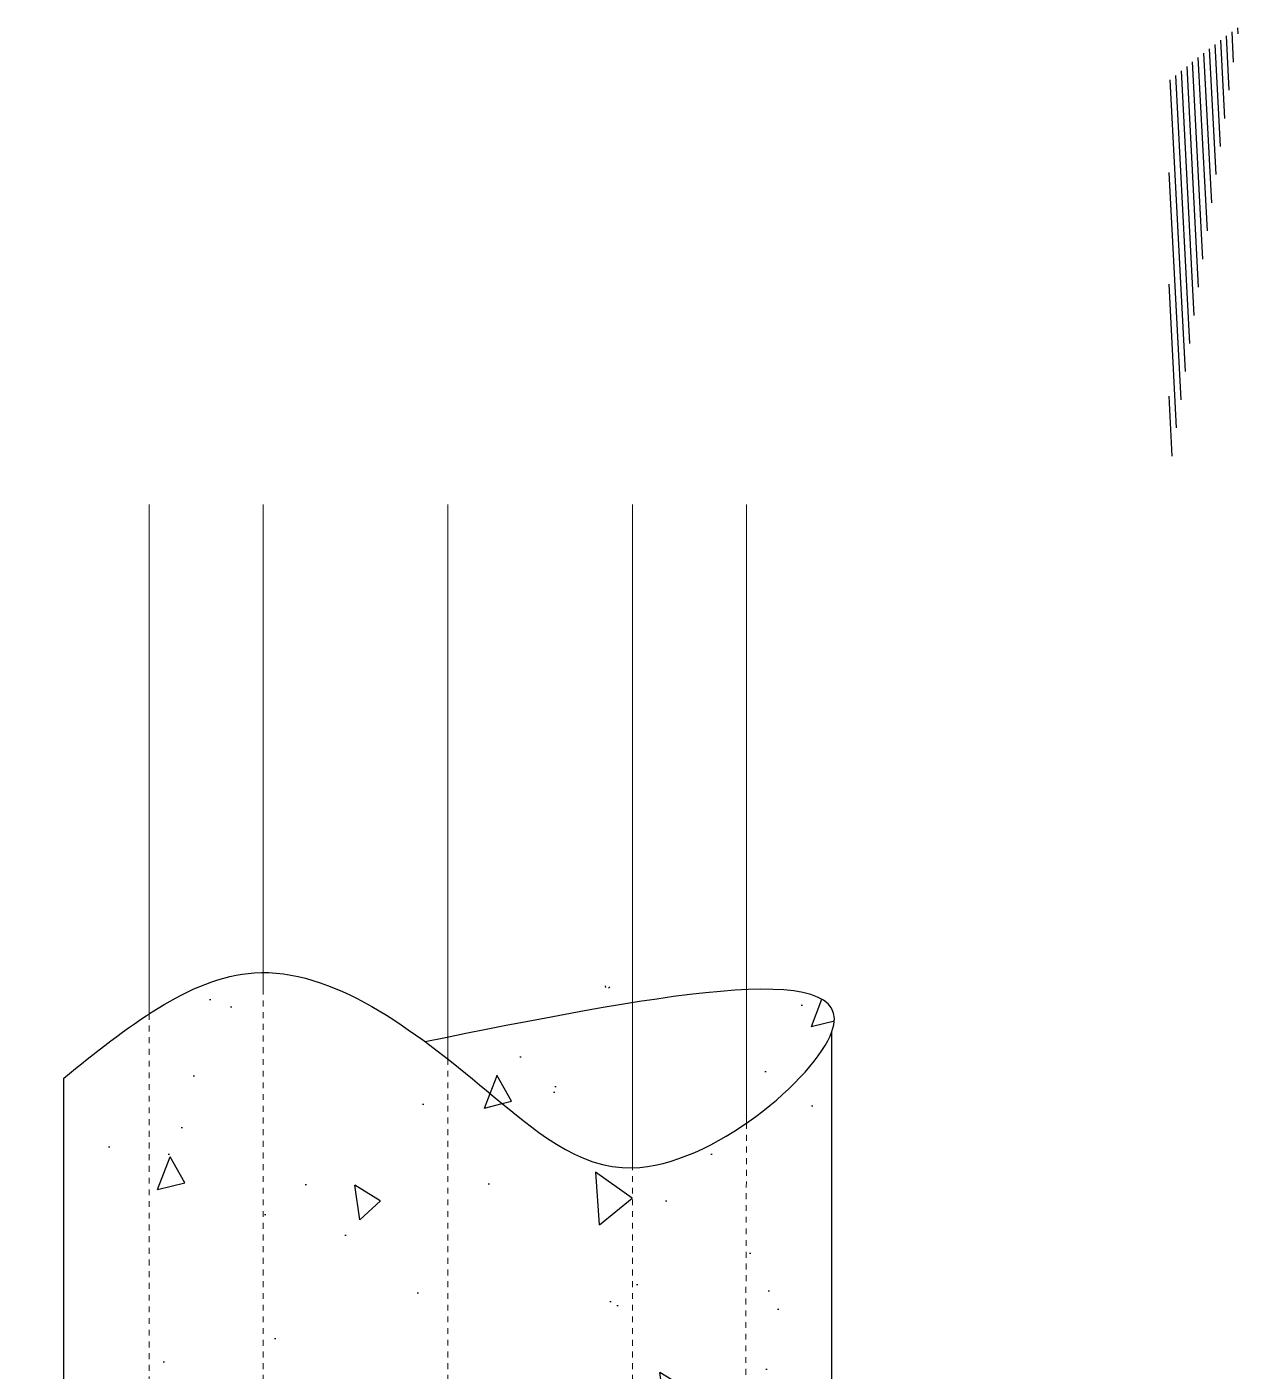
# Model space of a CAD drawing. Header units: millimetres. Extents: x -6949 to 305728, y -55091 to 76684.
# Drawn here: x 16701 to 17359, y -53966 to -53236 of the extents above; entities that cross this region are included whole.
import ezdxf

# ---------------------------------------------------------------- set-up
doc = ezdxf.new("R2010")
doc.units = ezdxf.units.MM
doc.linetypes.add('Tratto', pattern=[6.35, 3.175, -3.175])
doc.layers.add('armatura', color=1, linetype='Continuous', lineweight=15)
pattern_1 = [(97.99999999999994, (-600, -541.2806401287744), (133.7503869756615, 124.7242640742402), [19.05, -209.55]), (42.99999999999998, (-600, -541.2806401287744), (-165.5653578596747, 101.6510164397211), [15.24, -167.64058417]), (148.4514447, (-588.8541697348992, -530.8869852562129), (-31.81496541808689, 226.3752749455984), [16.1900088, -178.0902446]), (94.18419999999993, (-637.7517571342469, -507.2888053257411), (212.6308214575585, 173.3191781519976), [28.575, -314.325]), (144.63555761, (-620.0325557536125, -492.8455371120726), (-25.01907201273977, 341.9860465484119), [24.28502314, -267.13560816]), (39.18415117000006, (-637.7517571342469, -507.2888053257411), (-25.01907199466581, 341.9860465502691), [22.85996707, -251.45973192]), (68.99999999999997, (-611.3179004491685, -496.9108854593724), (177.4476824217981, 44.24267626722601), [19.05, -209.55]), (13.99999999999999, (-611.3179004491685, -496.9108854593724), (-95.52470523653865, 169.1736630259935), [15.24, -167.64]), (119.451445, (-596.5305935465876, -493.2239958088976), (81.92297625256279, 213.4163396781142), [16.1900088, -178.0899376]), (85.49999999999999, (-600, -541.2806401287744), (-60.76996064075318, 58.87364395551975), [0, -165.608, 0, -170.18, 0, -168.275]), (55.49999999999997, (-600, -541.2806401287744), (-29.73759449722127, 116.6905752081068), [0, -97.02799999999999, 0, -161.798, 0, -64.135]), (15.49999999999997, (-637.9008958053746, -583.3738493334677), (94.98510361520712, 96.93017124016839), [0, -63.49999999999999, 0, -198.12, 0, -262.8899999999999]), (5.499999999999974, (-654.8968132068985, -602.2497279005911), (80.2222037187988, 127.0950780119338), [0, -82.55, 0, -131.572, 0, -186.69])]

msp = doc.modelspace()

# ---------------------------------------------------------------- hatches: boundary and pattern name
h = msp.add_hatch()
h.set_pattern_fill('ANSI31', color=256, angle=48)
h.set_pattern_definition([(92.99999999999997, (0, 0), (-3.170648772845772, -0.1661666610713464), [])])
edge = h.paths.add_edge_path()
edge.add_line((17320.60844275871, -53479.86235802205), (17320.60844275871, -53265.2075803942))
edge.add_spline(control_points=[(17338.5456216029, -53250.93143808924), (17338.89118706629, -53250.66180078794), (17339.23677333312, -53250.39261450229), (17339.58238160492, -53250.12390528106)], knot_values=[20.71581798368329, 20.71581798368329, 20.71581798368329, 20.71581798368329, 21.91227648872593, 21.91227648872593, 21.91227648872593, 21.91227648872593], degree=3, periodic=0)
edge.add_spline(control_points=[(17346.07549030565, -53245.14024548294), (17350.24293582336, -53241.98734080249), (17354.41466650941, -53238.92733794113), (17358.59278310607, -53236.00578068204)], knot_values=[29.40176506158864, 29.40176506158864, 29.40176506158864, 29.40176506158864, 43.81555831717831, 43.81555831717831, 43.81555831717831, 43.81555831717831], degree=3, periodic=0)
h = msp.add_hatch()
h.set_pattern_fill('AR-CONC', color=256, angle=47.99999999999998)
h.set_pattern_definition(pattern_1)
edge = h.paths.add_edge_path()
edge.add_spline(control_points=[(17137.60844276329, -54011.88682959757), (17151.20683058264, -54017.55201643004), (17176.3277270478, -54037.090751852), (16979.26734197064, -54092.36205483337), (16863.59475385018, -53956.11595773498), (16739.64801828741, -54012.41965447948), (16700.6084427587, -54030.15366265342)], knot_values=[0, 0, 0, 0, 45.40762748929205, 140.6166082208578, 401.1580139626918, 520.9526918642199, 520.9526918642199, 520.9526918642199, 520.9526918642199], degree=3, periodic=0)
edge.add_spline(control_points=[(16898.92564128718, -54014.16745509788), (16938.29536432815, -54000.80217924122), (17000.09022500413, -53979.82399357813), (17113.57055477686, -54001.8724714023), (17137.60844276329, -54011.88682959757)], knot_values=[520.9526918642199, 520.9526918642199, 520.9526918642199, 520.9526918642199, 661.8701943812187, 742.137317059071, 742.137317059071, 742.137317059071, 742.137317059071], degree=3, periodic=0)
edge.add_line((17137.60844276329, -54011.88682959757), (17137.60844276329, -53781.29367095609))
edge.add_spline(control_points=[(17137.60844276329, -53781.2936709561), (17128.64219118134, -53806.2158831767), (17034.55216532448, -53887.1330558695), (16937.73617542291, -53800.66490335534), (16829.54987028705, -53718.9304678613), (16754.6879433984, -53779.09804806478), (16720.6084427587, -53806.48822052298)], knot_values=[0, 3.080913302255794e-11, 3.080913302255794e-11, 3.080913302255794e-11, 131.2395490403192, 220.7361039430126, 362.0852820981834, 480.2025657033868, 480.2025657033868, 480.2025657033868, 480.2025657033868], degree=3, periodic=0)
edge.add_line((16720.6084427587, -53806.48822052298), (16720.6084427587, -54021.14329485266))
h = msp.add_hatch()
h.set_pattern_fill('AR-CONC', color=256, angle=47.99999999999998)
h.set_pattern_definition(pattern_1)
edge = h.paths.add_edge_path()
edge.add_spline(control_points=[(16981.79584030264, -53838.31500327095), (16996.58315730744, -53848.46738693369), (17022.62809107537, -53860.50274427672), (17054.30767409941, -53851.06705654431), (17067.04584030378, -53845.0429758164)], knot_values=[296.9434305999085, 296.9434305999085, 296.9434305999085, 296.9434305999085, 348.9630166630676, 385.4239193755278, 385.4239193755278, 385.4239193755278, 385.4239193755278], degree=3, periodic=0)
edge.add_line((17067.04584030378, -53845.0429758164), (17067.04584030378, -53760.40866456425))
edge.add_spline(control_points=[(17067.04584030378, -53760.40866456425), (17042.36191972765, -53763.090604643), (17013.01806011552, -53768.07272895122), (16981.79584030264, -53773.98202730135)], knot_values=[599.1185761200541, 599.1185761200541, 599.1185761200541, 599.1185761200541, 659.9619776189662, 659.9619776189662, 659.9619776189662, 659.9619776189662], degree=3, periodic=0)
edge.add_line((16981.79584030264, -53773.98202730135), (16981.79584030264, -53838.31500327095))
edge = h.paths.add_edge_path()
edge.add_spline(control_points=[(17067.04584030378, -53845.0429758164), (17078.45923936342, -53839.64539847192), (17089.61870178244, -53832.53313624854), (17099.60844276329, -53824.79246265534)], knot_values=[385.4239193755278, 385.4239193755278, 385.4239193755278, 385.4239193755278, 418.0928943327669, 418.0928943327669, 418.0928943327669, 418.0928943327669], degree=3, periodic=0)
edge.add_line((17099.60844276329, -53824.79246265534), (17099.60844276329, -53758.28476905022))
edge.add_spline(control_points=[(17099.60844276323, -53758.28476905022), (17090.08732321098, -53758.33471434521), (17079.12448427207, -53759.09630418553), (17067.04584030378, -53760.40866456424)], knot_values=[569.345923827709, 569.345923827709, 569.345923827709, 569.345923827709, 599.1185761200541, 599.1185761200541, 599.1185761200541, 599.1185761200541], degree=3, periodic=0)
edge.add_line((17067.04584030378, -53760.40866456424), (17067.04584030378, -53845.0429758164))
edge = h.paths.add_edge_path()
edge.add_spline(control_points=[(17099.60844276329, -53824.79246265534), (17118.60075979221, -53810.07603235133), (17154.55579084419, -53768.70632216016), (17128.11596576308, -53758.13522606448), (17099.60844276323, -53758.28476905022)], knot_values=[418.0928943327669, 418.0928943327669, 418.0928943327669, 418.0928943327669, 480.2025657033868, 569.345923827709, 569.345923827709, 569.345923827709, 569.345923827709], degree=3, periodic=0)
edge.add_line((17099.60844276329, -53758.28476905022), (17099.60844276329, -53824.79246265534))
edge = h.paths.add_edge_path()
edge.add_spline(control_points=[(16981.79584030264, -53773.98202730136), (16960.71192409934, -53777.97249152783), (16938.77145559376, -53782.38575701464), (16916.83098708818, -53786.79902250144)], knot_values=[659.9619776189662, 659.9619776189662, 659.9619776189662, 659.9619776189662, 701.0486519943026, 701.0486519943026, 701.0486519943026, 701.0486519943026], degree=3, periodic=0)
edge.add_spline(control_points=[(16720.6084427587, -53806.48822052298), (16754.6879433984, -53779.09804806478), (16829.54987028705, -53718.9304678613), (16921.60894548122, -53788.48082854373), (16971.1424718207, -53831.0008242286), (16981.79584030264, -53838.31500327095)], knot_values=[0, 0, 0, 0, 118.1172836052034, 259.4664617603742, 296.9434305999085, 296.9434305999085, 296.9434305999085, 296.9434305999085], degree=3, periodic=0)
edge.add_line((16981.79584030264, -53838.31500327095), (16981.79584030264, -53773.98202730136))

# ---------------------------------------------------------------- linework, layer by layer
for points in [[(17137.60844276329, -54044.53395911302), (17137.60844276329, -53781.29367095609)], [(16720.6084427587, -54021.14299815083), (16720.6084427587, -53806.48822052298)]]:
    msp.add_lwpolyline(points)
msp.add_spline([(16720.6084427587, -53806.48822052298), (16824.00299904915, -53749.38079179627), (16950.12136396382, -53813.20671283461), (17029.1555393103, -53855.19757453988), (17137.60844276329, -53781.29367095609), (16916.83098708818, -53786.79902250144)], degree=3)
at = {"layer": 'armatura'}
for points in [[(16766.95330673052, -53771.6445392106), (16766.95330673052, -53495.19954122002)], [(16828.87479061723, -53749.21673456163), (16828.89105724381, -53495.19954122002)], [(16828.89105724381, -53758.18612257586), (16828.89105724381, -53495.19954122002)], [(16929.10844276103, -53796.13072175247), (16929.10844276103, -53495.19954122002)], [(17029.32582827824, -53855.19392503238), (17029.32582827824, -53495.19340774601)], [(17091.23033187974, -53830.93731759658), (17091.26357879153, -53495.19954122002)]]:
    msp.add_lwpolyline(points, dxfattribs=at)
at = {"layer": 'armatura', "linetype": 'Tratto'}
for points in [[(16828.89105724381, -54586.71731586082), (16828.87479061723, -53749.21673456163)], [(16766.95330673052, -53771.6445392106), (16766.95330673052, -54586.71731586082)], [(16929.10844276103, -53796.13072175247), (16929.10844276103, -54586.71731586082)], [(17091.23033187974, -53830.93731759658), (17088.64822953118, -54586.71731586082)], [(17029.32582827824, -54586.71118238681), (17029.32582827824, -53855.19392503238)]]:
    msp.add_lwpolyline(points, dxfattribs=at)

doc.saveas('drawing.dxf')
